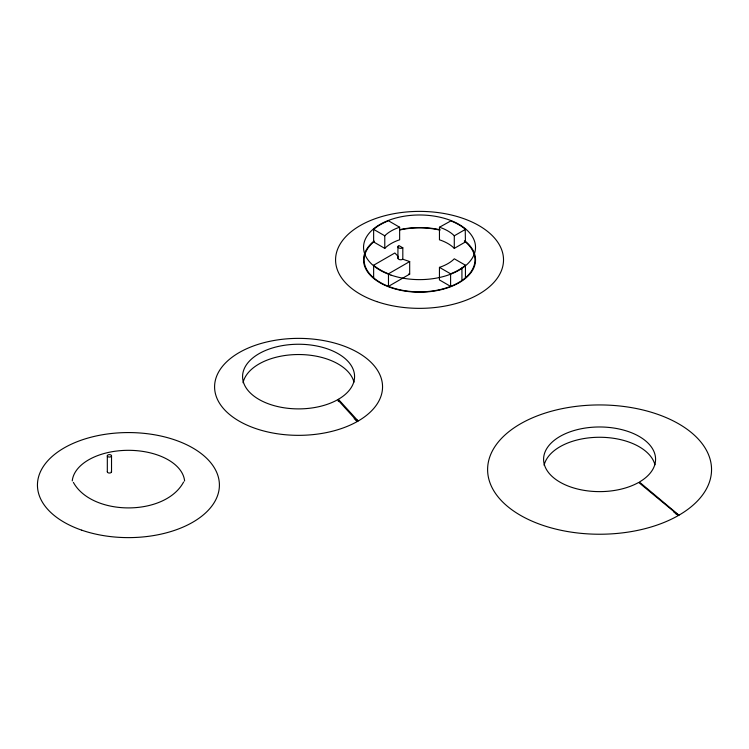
<?xml version="1.0" encoding="UTF-8"?>
<svg xmlns="http://www.w3.org/2000/svg" width="749" height="749" viewBox="0 0 749 749"><rect width="100%" height="100%" fill="white"/><g stroke="black" fill="none" stroke-linecap="round" stroke-linejoin="round"><path stroke-width="1.12" d="M183.608 481.991C165.239 516.51 92.221 516.445 73.393 482.403M384.78 248.378L384.78 235.804L385.941 234.699A40.072 23.135 0 0 1 398.44 227.64L399.638 227.237L399.638 239.811L398.44 240.204A40.072 23.135 0 0 0 385.941 247.264L384.78 248.378L373.639 241.946L373.639 229.372L374.275 228.829A55.426 32.001 0 0 1 387.523 221.18L388.478 220.796L399.638 227.237M374.275 241.403L373.386 242.152A55.426 32.001 0 0 0 372.983 277.233L373.854 277.991A55.426 32.001 0 0 0 388.197 286.268L389.499 286.764A55.426 32.001 0 0 0 450.271 286.502L451.563 285.996A55.426 32.001 0 0 0 464.801 278.338L465.691 277.598A55.426 32.001 0 0 0 466.103 242.507L465.232 241.758A55.426 32.001 0 0 0 464.324 241.019M439.448 267.365L440.637 266.962A40.072 23.135 0 0 0 453.136 259.912L454.297 258.798L465.438 265.23L464.801 265.773A55.426 32.001 0 0 1 451.563 273.422L450.598 273.806L439.448 267.365L439.448 279.939L450.598 286.371L450.598 273.806M402.822 247.807L402.793 247.825A2.799 1.62 0 0 1 398.758 247.872A2.799 1.62 0 0 1 398.843 245.541L402.822 247.807L402.812 259.238L409.684 261.56L409.684 274.134L388.478 286.371L388.478 273.806L409.684 261.56M678.959 515.181L680.204 514.441A111.975 64.648 0 0 0 627.802 407.025A111.975 64.648 0 0 0 491.297 486.045A111.975 64.648 0 0 0 677.489 516.024L678.557 515.415L638.691 482.431A55.988 32.319 0 0 1 545.412 467.47A55.988 32.319 0 0 1 614.105 428.082A55.988 32.319 0 0 1 639.374 482.038L678.959 515.181L674.006 512.325M373.639 277.804L373.639 265.23L394.845 252.993L398.271 256.514M439.457 227.237L450.889 220.908A55.426 32.001 0 0 1 465.232 229.185L465.438 241.946L454.287 248.378L453.604 247.694A40.072 23.135 0 0 0 441.376 240.476L439.457 239.802L439.457 227.237L441.376 227.902A40.072 23.135 0 0 1 453.604 235.12L454.287 235.813L454.287 248.378M454.287 235.813L465.438 229.372M338.351 401.595L338.408 399.283A55.988 32.319 0 0 0 313.054 345.345A55.988 32.319 0 0 0 244.399 384.743A55.988 32.319 0 0 0 337.659 399.713L357.404 421.453A83.982 48.488 0 0 1 217.388 399.273A83.982 48.488 0 0 1 320.029 339.98A83.982 48.488 0 0 1 358.528 420.807L354.193 418.738M409.684 274.134L408.757 273.909M388.478 273.806L388.197 273.694A55.426 32.001 0 0 1 373.854 265.418L373.639 265.23M373.639 229.372L384.78 235.804M675.589 513.702L678.557 515.415M355.775 420.114L357.75 421.256M338.351 399.311L358.144 421.022M465.438 265.23L465.438 277.804M461.927 267.917L461.927 280.491M397.934 246.767L397.934 258.19M111.526 455.832A2.097 1.208 0 0 1 108.371 456.89A2.097 1.208 0 0 1 108.371 454.783A2.097 1.208 0 0 1 111.526 455.832L111.526 471.833M107.322 455.832L107.322 471.833M399.957 229.934A55.426 32.001 0 0 1 439.822 230.093M402.793 259.248A2.799 1.62 0 0 1 399.32 259.557A2.799 1.62 0 0 1 398.075 257.656M464.904 240.925A55.988 32.319 0 0 1 457.03 283.88A55.988 32.319 0 0 1 382.224 283.974A55.988 32.319 0 0 1 374.032 241.047M399.629 229.662A55.988 32.319 0 0 1 440.131 229.812M243.041 382.73A55.988 32.319 0 0 1 298.083 354.53A55.988 32.319 0 0 1 353.968 382.168M544.102 465.251A55.988 32.319 0 0 1 599.172 437.266A55.988 32.319 0 0 1 654.944 464.773M111.245 471.224A2.097 1.208 0 0 1 109.7 473.031A2.097 1.208 0 0 1 107.397 471.514M72.25 480.914A56.269 32.488 0 0 1 128.547 450.318A56.269 32.488 0 0 1 184.61 481.055M376.766 301.594A83.982 48.488 0 0 0 503.515 260.39A83.982 48.488 0 0 0 378.339 217.622A83.982 48.488 0 0 0 376.766 301.594M391.025 275.117A55.988 32.319 0 0 0 475.521 247.647A55.988 32.319 0 0 0 392.073 219.139A55.988 32.319 0 0 0 391.025 275.117M81.753 530.18A90.975 52.524 0 0 0 219.391 485.876A90.975 52.524 0 0 0 84.131 439.214A90.975 52.524 0 0 0 81.753 530.18"/></g></svg>
